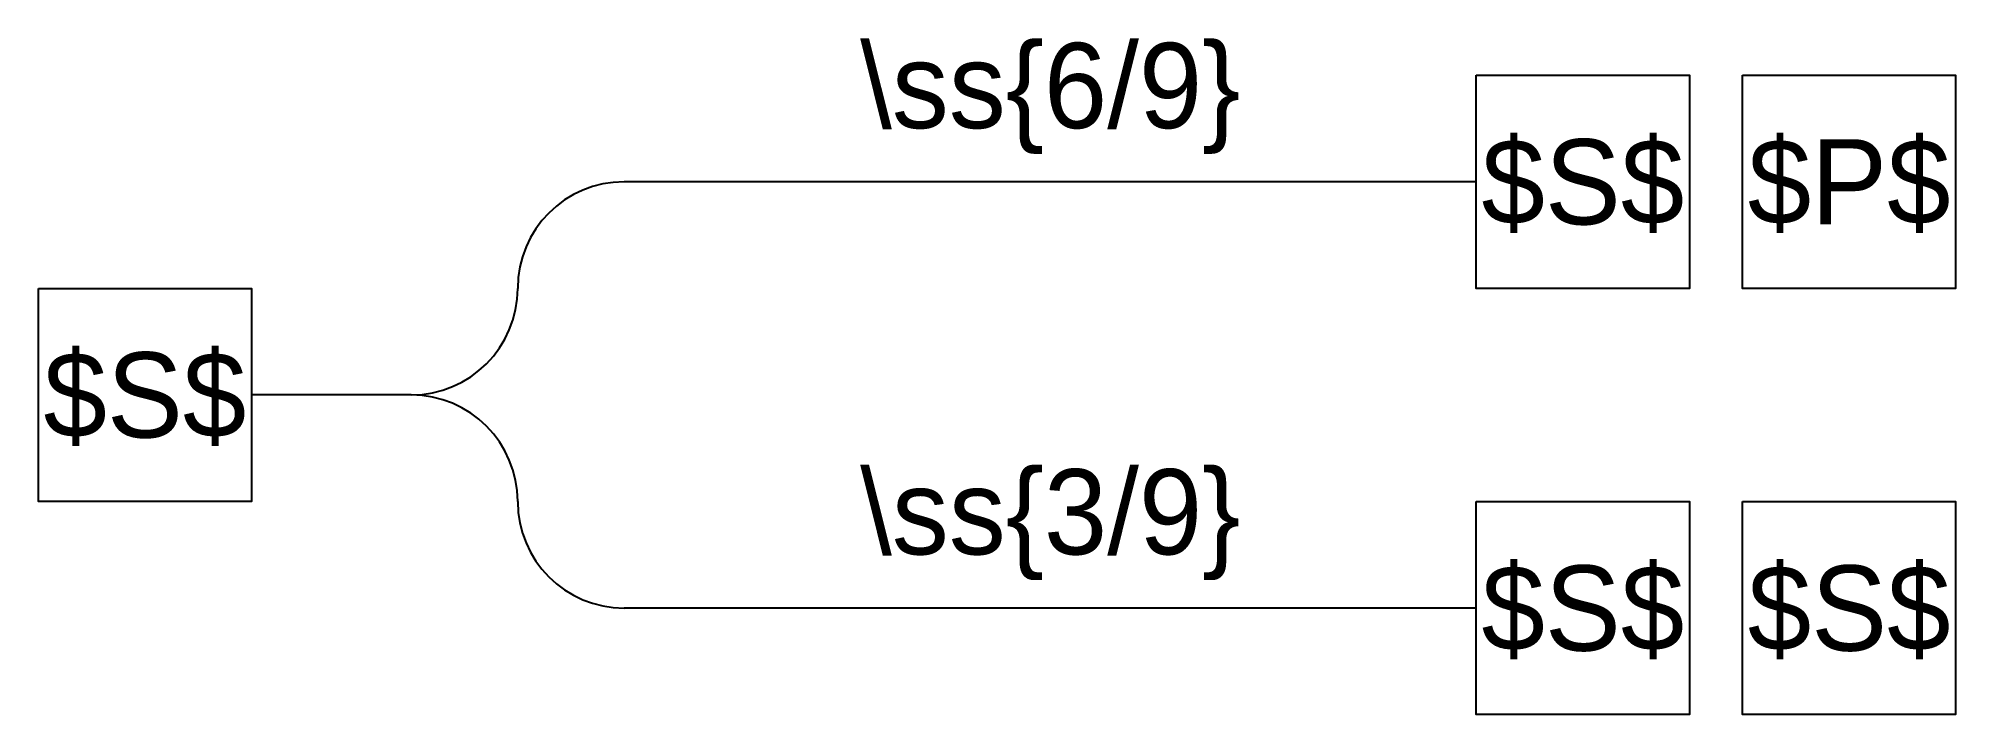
# Model space of a CAD drawing. Header units: millimetres. Extents: x 56 to 731, y 712 to 950.
import ezdxf
from ezdxf.enums import TextEntityAlignment as Align

# ---------------------------------------------------------------- set-up
doc = ezdxf.new("R2010")
doc.units = ezdxf.units.MM

msp = doc.modelspace()

# ---------------------------------------------------------------- linework, layer by layer
for p, q in [((562.5, 900), (262.5, 900)), ((187.5, 825), (131.25, 825)), ((562.5, 750), (262.5, 750))]:
    msp.add_line(p, q)
for points in [[(562.5, 937.5), (637.5, 937.5), (637.5, 862.5), (562.5, 862.5)], [(656.25, 937.5), (731.25, 937.5), (731.25, 862.5), (656.25, 862.5)], [(56.25, 862.5), (131.25, 862.5), (131.25, 787.5), (56.25, 787.5)], [(562.5, 787.5), (637.5, 787.5), (637.5, 712.5), (562.5, 712.5)], [(656.25, 787.5), (731.25, 787.5), (731.25, 712.5), (656.25, 712.5)]]:
    msp.add_lwpolyline(points, close=True)
for centre, start, end in [((262.5, 862.5), 90, 180), ((187.5, 862.5), 270, 0), ((187.5, 787.5), 0, 90), ((262.5, 787.5), 180, 270)]:
    msp.add_arc(centre, 37.5, start, end)

# ---------------------------------------------------------------- texts
for s, p in [('\\ss{6/9}', (412.5, 909.88)), ('\\ss{3/9}', (412.5, 759.88))]:
    msp.add_text(s, height=30).set_placement(p, align=Align.BOTTOM_CENTER)
for s, p in [('$S$', (600, 900)), ('$P$', (693.75, 900)), ('$S$', (93.75, 825)), ('$S$', (600, 750)), ('$S$', (693.75, 750))]:
    msp.add_text(s, height=30).set_placement(p, align=Align.MIDDLE_CENTER)

doc.saveas('drawing.dxf')
